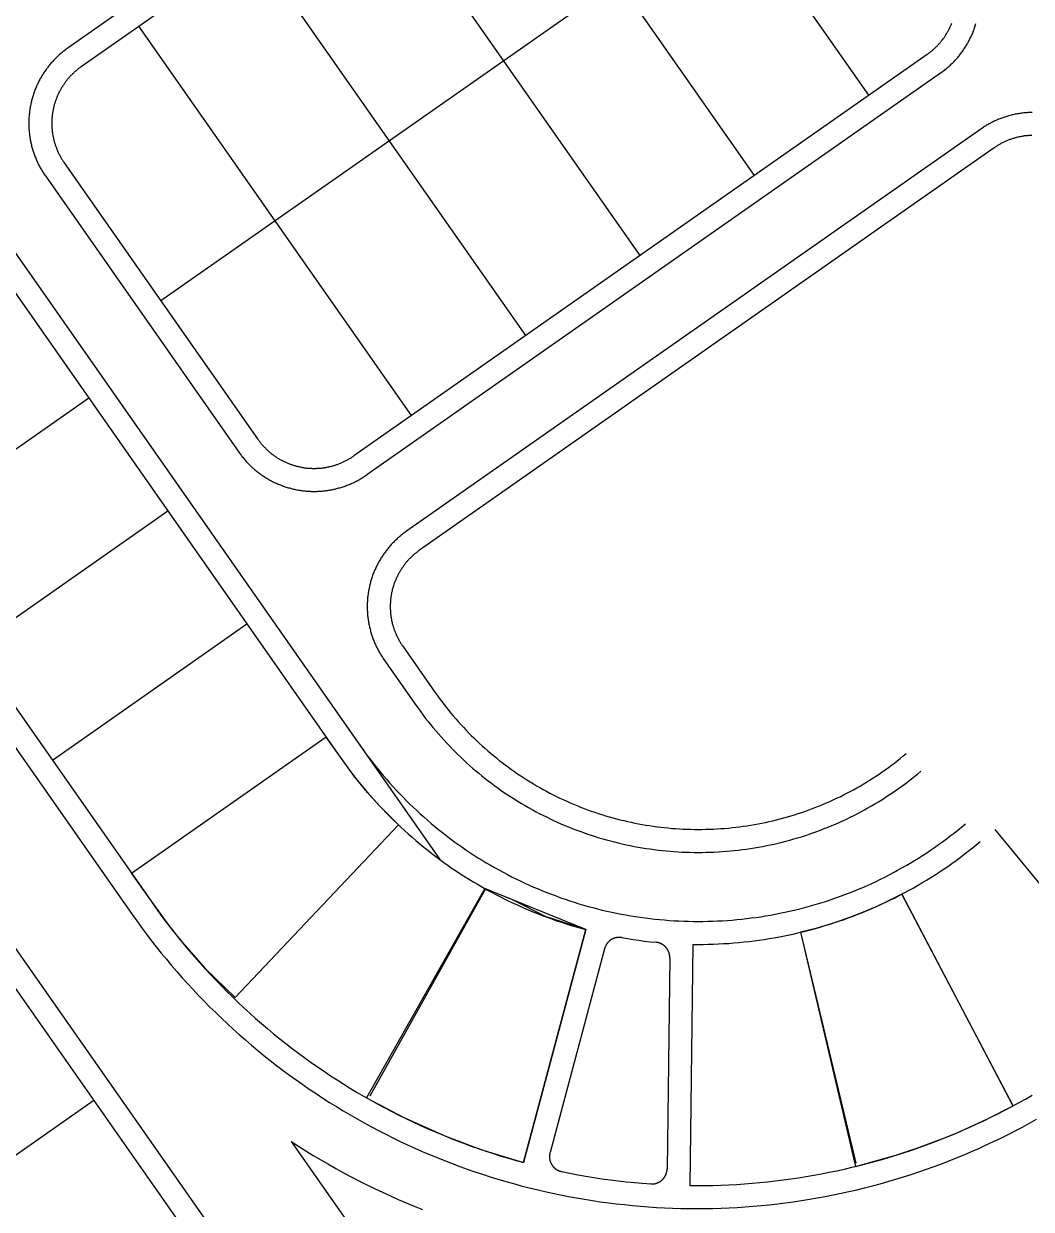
# Model space of a CAD drawing. Header units: metres. Extents: x 680594 to 684853, y 828874 to 830078.
# Drawn here: x 681179.8 to 681311.3, y 828956.2 to 829111 of the extents above; entities that cross this region are included whole.
import ezdxf

# ---------------------------------------------------------------- set-up
doc = ezdxf.new("R2010")
doc.units = ezdxf.units.M
doc.layers.add('PLOT_LINES', color=7, linetype='Continuous')

msp = doc.modelspace()

# ---------------------------------------------------------------- linework, layer by layer
at = {"layer": 'PLOT_LINES'}
for points in [[(681260.24, 829160.08), (681185.56, 829107.79)], [(681261.96, 829157.63), (681187.28, 829105.33)], [(681290.05, 829101.61), (681254.49, 829152.4)], [(681275.13, 829091.16), (681239.57, 829141.95)], [(681287.19, 829137.45), (681197.69, 829074.78)], [(681260.22, 829080.72), (681224.65, 829131.51)], [(681245.3, 829070.27), (681209.74, 829121.06)], [(681230.38, 829059.83), (681194.82, 829110.62)], [(681297.68, 829106.95), (681297.77, 829107.01), (681297.85, 829107.07), (681297.94, 829107.14), (681298.02, 829107.2), (681298.1, 829107.27), (681298.18, 829107.33), (681298.27, 829107.4), (681298.35, 829107.47), (681298.43, 829107.53), (681298.5, 829107.6), (681298.58, 829107.67), (681298.66, 829107.74), (681298.74, 829107.82), (681298.81, 829107.89), (681298.89, 829107.96), (681298.96, 829108.04), (681299.03, 829108.11), (681299.1, 829108.19), (681299.18, 829108.27), (681299.25, 829108.35), (681299.32, 829108.42), (681299.38, 829108.5), (681299.45, 829108.58), (681299.52, 829108.67), (681299.58, 829108.75), (681299.65, 829108.83), (681299.71, 829108.91), (681299.77, 829109), (681299.84, 829109.08), (681299.9, 829109.17), (681299.96, 829109.26), (681300.01, 829109.34), (681300.07, 829109.43), (681300.13, 829109.52), (681300.18, 829109.61), (681300.24, 829109.7), (681300.29, 829109.79), (681300.34, 829109.88), (681300.4, 829109.97), (681300.45, 829110.06), (681300.5, 829110.16), (681300.54, 829110.25), (681300.59, 829110.34), (681300.64, 829110.44), (681300.68, 829110.53), (681300.72, 829110.63), (681300.77, 829110.72), (681300.81, 829110.82), (681300.85, 829110.92), (681300.89, 829111.02)], [(681299.4, 829104.49), (681299.52, 829104.58), (681299.63, 829104.66), (681299.74, 829104.74), (681299.85, 829104.83), (681299.96, 829104.91), (681300.07, 829105), (681300.18, 829105.09), (681300.29, 829105.18), (681300.39, 829105.27), (681300.5, 829105.36), (681300.6, 829105.46), (681300.71, 829105.55), (681300.81, 829105.65), (681300.91, 829105.74), (681301.01, 829105.84), (681301.11, 829105.94), (681301.2, 829106.04), (681301.3, 829106.15), (681301.39, 829106.25), (681301.49, 829106.35), (681301.58, 829106.46), (681301.67, 829106.56), (681301.76, 829106.67), (681301.85, 829106.78), (681301.94, 829106.89), (681302.02, 829107), (681302.11, 829107.11), (681302.19, 829107.22), (681302.27, 829107.34), (681302.36, 829107.45), (681302.43, 829107.57), (681302.51, 829107.68), (681302.59, 829107.8), (681302.67, 829107.92), (681302.74, 829108.04), (681302.81, 829108.16), (681302.88, 829108.28), (681302.95, 829108.4), (681303.02, 829108.52), (681303.09, 829108.64), (681303.15, 829108.77), (681303.22, 829108.89), (681303.28, 829109.02), (681303.34, 829109.14), (681303.4, 829109.27), (681303.46, 829109.4), (681303.52, 829109.52), (681303.57, 829109.65), (681303.63, 829109.78), (681303.68, 829109.91), (681303.73, 829110.04), (681303.78, 829110.17), (681303.83, 829110.31), (681303.87, 829110.44), (681303.92, 829110.57), (681303.96, 829110.7), (681304, 829110.84), (681304.04, 829110.97)], [(681185.56, 829107.79), (681185.44, 829107.71), (681185.33, 829107.63), (681185.22, 829107.55), (681185.11, 829107.46), (681185, 829107.37), (681184.89, 829107.29), (681184.78, 829107.2), (681184.67, 829107.11), (681184.57, 829107.02), (681184.46, 829106.93), (681184.36, 829106.83), (681184.26, 829106.74), (681184.15, 829106.64), (681184.05, 829106.55), (681183.95, 829106.45), (681183.86, 829106.35), (681183.76, 829106.25), (681183.66, 829106.15), (681183.57, 829106.04), (681183.47, 829105.94), (681183.38, 829105.83), (681183.29, 829105.73), (681183.2, 829105.62), (681183.11, 829105.51), (681183.03, 829105.4), (681182.94, 829105.29), (681182.86, 829105.18), (681182.77, 829105.07), (681182.69, 829104.96), (681182.61, 829104.84), (681182.53, 829104.73), (681182.45, 829104.61), (681182.38, 829104.5), (681182.3, 829104.38), (681182.23, 829104.26), (681182.15, 829104.14), (681182.08, 829104.02), (681182.01, 829103.9), (681181.94, 829103.78), (681181.88, 829103.66), (681181.81, 829103.53), (681181.75, 829103.41), (681181.68, 829103.29), (681181.62, 829103.16), (681181.56, 829103.03), (681181.51, 829102.91), (681181.45, 829102.78), (681181.39, 829102.65), (681181.34, 829102.52), (681181.29, 829102.39), (681181.24, 829102.26), (681181.19, 829102.13), (681181.14, 829102), (681181.09, 829101.87), (681181.05, 829101.74), (681181.01, 829101.6), (681180.96, 829101.47), (681180.92, 829101.34), (681180.89, 829101.2), (681180.85, 829101.07), (681180.81, 829100.93), (681180.78, 829100.8), (681180.75, 829100.66), (681180.72, 829100.53), (681180.69, 829100.39), (681180.66, 829100.25), (681180.63, 829100.11), (681180.61, 829099.98), (681180.59, 829099.84), (681180.57, 829099.7), (681180.55, 829099.56), (681180.53, 829099.42), (681180.51, 829099.29), (681180.5, 829099.15), (681180.48, 829099.01), (681180.47, 829098.87), (681180.46, 829098.73), (681180.46, 829098.59), (681180.45, 829098.45), (681180.44, 829098.31), (681180.44, 829098.17), (681180.44, 829098.03), (681180.44, 829097.89), (681180.44, 829097.75), (681180.44, 829097.61), (681180.45, 829097.47), (681180.46, 829097.33), (681180.46, 829097.19), (681180.47, 829097.06), (681180.48, 829096.92), (681180.5, 829096.78), (681180.51, 829096.64), (681180.53, 829096.5), (681180.55, 829096.36), (681180.57, 829096.22), (681180.59, 829096.08), (681180.61, 829095.95), (681180.63, 829095.81), (681180.66, 829095.67), (681180.69, 829095.54), (681180.72, 829095.4), (681180.75, 829095.26), (681180.78, 829095.13), (681180.81, 829094.99), (681180.85, 829094.86), (681180.89, 829094.72), (681180.92, 829094.59), (681180.96, 829094.45), (681181.01, 829094.32), (681181.05, 829094.19), (681181.09, 829094.06), (681181.14, 829093.92), (681181.19, 829093.79), (681181.24, 829093.66), (681181.29, 829093.53), (681181.34, 829093.4), (681181.39, 829093.27), (681181.45, 829093.14), (681181.51, 829093.02), (681181.56, 829092.89), (681181.62, 829092.76), (681181.68, 829092.64), (681181.75, 829092.51), (681181.81, 829092.39), (681181.88, 829092.27), (681181.94, 829092.14), (681182.01, 829092.02), (681182.08, 829091.9), (681182.15, 829091.78), (681182.23, 829091.66), (681182.3, 829091.54), (681182.38, 829091.43), (681182.45, 829091.31), (681182.53, 829091.19), (681182.61, 829091.08)], [(681297.68, 829106.95), (681222.84, 829054.55)], [(681187.28, 829105.33), (681187.19, 829105.27), (681187.11, 829105.21), (681187.02, 829105.15), (681186.94, 829105.09), (681186.86, 829105.02), (681186.78, 829104.96), (681186.69, 829104.89), (681186.61, 829104.82), (681186.53, 829104.75), (681186.46, 829104.69), (681186.38, 829104.62), (681186.3, 829104.54), (681186.23, 829104.47), (681186.15, 829104.4), (681186.08, 829104.33), (681186, 829104.25), (681185.93, 829104.18), (681185.86, 829104.1), (681185.79, 829104.02), (681185.72, 829103.95), (681185.65, 829103.87), (681185.58, 829103.79), (681185.51, 829103.71), (681185.44, 829103.63), (681185.38, 829103.54), (681185.31, 829103.46), (681185.25, 829103.38), (681185.19, 829103.29), (681185.13, 829103.21), (681185.07, 829103.12), (681185.01, 829103.04), (681184.95, 829102.95), (681184.89, 829102.86), (681184.83, 829102.78), (681184.78, 829102.69), (681184.72, 829102.6), (681184.67, 829102.51), (681184.62, 829102.42), (681184.57, 829102.33), (681184.52, 829102.23), (681184.47, 829102.14), (681184.42, 829102.05), (681184.37, 829101.95), (681184.33, 829101.86), (681184.28, 829101.77), (681184.24, 829101.67), (681184.2, 829101.57), (681184.15, 829101.48), (681184.11, 829101.38), (681184.08, 829101.28), (681184.04, 829101.19), (681184, 829101.09), (681183.96, 829100.99), (681183.93, 829100.89), (681183.9, 829100.79), (681183.86, 829100.69), (681183.83, 829100.59), (681183.8, 829100.49), (681183.77, 829100.39), (681183.75, 829100.29), (681183.72, 829100.19), (681183.69, 829100.09), (681183.67, 829099.99), (681183.65, 829099.88), (681183.63, 829099.78), (681183.6, 829099.68), (681183.59, 829099.58), (681183.57, 829099.47), (681183.55, 829099.37), (681183.53, 829099.27), (681183.52, 829099.16), (681183.51, 829099.06), (681183.49, 829098.95), (681183.48, 829098.85), (681183.47, 829098.75), (681183.46, 829098.64), (681183.46, 829098.54), (681183.45, 829098.43), (681183.45, 829098.33), (681183.44, 829098.22), (681183.44, 829098.12), (681183.44, 829098.01), (681183.44, 829097.91), (681183.44, 829097.8), (681183.44, 829097.7), (681183.45, 829097.6), (681183.45, 829097.49), (681183.46, 829097.39), (681183.46, 829097.28), (681183.47, 829097.18), (681183.48, 829097.07), (681183.49, 829096.97), (681183.51, 829096.87), (681183.52, 829096.76), (681183.53, 829096.66), (681183.55, 829096.55), (681183.57, 829096.45), (681183.59, 829096.35), (681183.6, 829096.24), (681183.63, 829096.14), (681183.65, 829096.04), (681183.67, 829095.94), (681183.69, 829095.84), (681183.72, 829095.73), (681183.75, 829095.63), (681183.77, 829095.53), (681183.8, 829095.43), (681183.83, 829095.33), (681183.86, 829095.23), (681183.9, 829095.13), (681183.93, 829095.03), (681183.96, 829094.93), (681184, 829094.83), (681184.04, 829094.74), (681184.08, 829094.64), (681184.11, 829094.54), (681184.15, 829094.45), (681184.2, 829094.35), (681184.24, 829094.25), (681184.28, 829094.16), (681184.33, 829094.06), (681184.37, 829093.97), (681184.42, 829093.88), (681184.47, 829093.78), (681184.52, 829093.69), (681184.57, 829093.6), (681184.62, 829093.51), (681184.67, 829093.42), (681184.72, 829093.33), (681184.78, 829093.24), (681184.83, 829093.15), (681184.89, 829093.06), (681184.95, 829092.97), (681185.01, 829092.89), (681185.07, 829092.8)], [(681299.4, 829104.49), (681224.56, 829052.09)], [(681311.39, 829099.38), (681311.25, 829099.37), (681311.11, 829099.37), (681310.97, 829099.36), (681310.83, 829099.35), (681310.69, 829099.34), (681310.55, 829099.33), (681310.41, 829099.32), (681310.27, 829099.31), (681310.13, 829099.29), (681309.99, 829099.27), (681309.85, 829099.25), (681309.71, 829099.23), (681309.58, 829099.21), (681309.44, 829099.19), (681309.3, 829099.16), (681309.16, 829099.13), (681309.03, 829099.1), (681308.89, 829099.07), (681308.75, 829099.04), (681308.62, 829099.01), (681308.48, 829098.97), (681308.34, 829098.94), (681308.21, 829098.9), (681308.08, 829098.86), (681307.94, 829098.82), (681307.81, 829098.77), (681307.67, 829098.73), (681307.54, 829098.68), (681307.41, 829098.63), (681307.28, 829098.58), (681307.15, 829098.53), (681307.02, 829098.48), (681306.89, 829098.43), (681306.76, 829098.37), (681306.63, 829098.31), (681306.5, 829098.26), (681306.38, 829098.2), (681306.25, 829098.13), (681306.13, 829098.07), (681306, 829098.01), (681305.88, 829097.94), (681305.75, 829097.87), (681305.63, 829097.81), (681305.51, 829097.74), (681305.39, 829097.66), (681305.27, 829097.59), (681305.15, 829097.52), (681305.03, 829097.44), (681304.92, 829097.36), (681304.8, 829097.29), (681304.68, 829097.21)], [(681304.68, 829097.21), (681229.72, 829044.72)], [(681311.33, 829096.37), (681311.22, 829096.37), (681311.12, 829096.37), (681311.01, 829096.36), (681310.91, 829096.35), (681310.8, 829096.34), (681310.7, 829096.33), (681310.59, 829096.32), (681310.49, 829096.31), (681310.39, 829096.3), (681310.28, 829096.28), (681310.18, 829096.27), (681310.07, 829096.25), (681309.97, 829096.23), (681309.87, 829096.21), (681309.76, 829096.19), (681309.66, 829096.17), (681309.56, 829096.15), (681309.46, 829096.13), (681309.35, 829096.1), (681309.25, 829096.07), (681309.15, 829096.05), (681309.05, 829096.02), (681308.95, 829095.99), (681308.85, 829095.96), (681308.75, 829095.92), (681308.65, 829095.89), (681308.55, 829095.86), (681308.45, 829095.82), (681308.35, 829095.78), (681308.25, 829095.74), (681308.16, 829095.7), (681308.06, 829095.66), (681307.96, 829095.62), (681307.87, 829095.58), (681307.77, 829095.54), (681307.67, 829095.49), (681307.58, 829095.45), (681307.49, 829095.4), (681307.39, 829095.35), (681307.3, 829095.3), (681307.21, 829095.25), (681307.12, 829095.2), (681307.02, 829095.15), (681306.93, 829095.09), (681306.84, 829095.04), (681306.76, 829094.98), (681306.67, 829094.93), (681306.58, 829094.87), (681306.49, 829094.81), (681306.4, 829094.75)], [(681306.4, 829094.75), (681231.44, 829042.26)], [(681185.07, 829092.8), (681210.3, 829056.76)], [(681182.61, 829091.08), (681207.85, 829055.04)], [(681175.24, 829085.92), (681234.08, 829001.89)], [(681172.78, 829084.2), (681221.15, 829015.11)], [(681147.39, 829066.42), (681196.39, 828996.44)], [(681144.93, 829064.69), (681193.93, 828994.72)], [(681188.27, 829062.08), (681162.87, 829044.3)], [(681210.3, 829056.76), (681210.36, 829056.67), (681210.43, 829056.59), (681210.49, 829056.5), (681210.55, 829056.42), (681210.62, 829056.34), (681210.68, 829056.26), (681210.75, 829056.17), (681210.82, 829056.09), (681210.88, 829056.01), (681210.95, 829055.94), (681211.02, 829055.86), (681211.09, 829055.78), (681211.17, 829055.71), (681211.24, 829055.63), (681211.31, 829055.56), (681211.39, 829055.48), (681211.46, 829055.41), (681211.54, 829055.34), (681211.62, 829055.27), (681211.69, 829055.2), (681211.77, 829055.13), (681211.85, 829055.06), (681211.93, 829054.99), (681212.01, 829054.92), (681212.09, 829054.86), (681212.18, 829054.79), (681212.26, 829054.73), (681212.34, 829054.67), (681212.43, 829054.61), (681212.51, 829054.55), (681212.6, 829054.49), (681212.69, 829054.43), (681212.77, 829054.37), (681212.86, 829054.31), (681212.95, 829054.26), (681213.04, 829054.2), (681213.13, 829054.15), (681213.22, 829054.1), (681213.31, 829054.05), (681213.41, 829054), (681213.5, 829053.95), (681213.59, 829053.9), (681213.68, 829053.85), (681213.78, 829053.81), (681213.87, 829053.76), (681213.97, 829053.72), (681214.06, 829053.68), (681214.16, 829053.63), (681214.26, 829053.59), (681214.35, 829053.56), (681214.45, 829053.52), (681214.55, 829053.48), (681214.65, 829053.44), (681214.75, 829053.41), (681214.85, 829053.38), (681214.95, 829053.34), (681215.05, 829053.31), (681215.15, 829053.28), (681215.25, 829053.25), (681215.35, 829053.23), (681215.45, 829053.2), (681215.55, 829053.17), (681215.65, 829053.15), (681215.75, 829053.13), (681215.86, 829053.11), (681215.96, 829053.08), (681216.06, 829053.07), (681216.17, 829053.05), (681216.27, 829053.03), (681216.37, 829053.01), (681216.48, 829053), (681216.58, 829052.99), (681216.68, 829052.97), (681216.79, 829052.96), (681216.89, 829052.95), (681217, 829052.94), (681217.1, 829052.94), (681217.21, 829052.93), (681217.31, 829052.93), (681217.41, 829052.92), (681217.52, 829052.92), (681217.62, 829052.92), (681217.73, 829052.92), (681217.83, 829052.92), (681217.94, 829052.92), (681218.04, 829052.93), (681218.15, 829052.93), (681218.25, 829052.94), (681218.36, 829052.94), (681218.46, 829052.95), (681218.57, 829052.96), (681218.67, 829052.97), (681218.77, 829052.99), (681218.88, 829053), (681218.98, 829053.01), (681219.08, 829053.03), (681219.19, 829053.05), (681219.29, 829053.07), (681219.39, 829053.08), (681219.5, 829053.11), (681219.6, 829053.13), (681219.7, 829053.15), (681219.8, 829053.17), (681219.9, 829053.2), (681220.01, 829053.23), (681220.11, 829053.25), (681220.21, 829053.28), (681220.31, 829053.31), (681220.41, 829053.34), (681220.51, 829053.38), (681220.61, 829053.41), (681220.71, 829053.44), (681220.8, 829053.48), (681220.9, 829053.52), (681221, 829053.56), (681221.1, 829053.59), (681221.19, 829053.63), (681221.29, 829053.68), (681221.38, 829053.72), (681221.48, 829053.76), (681221.57, 829053.81), (681221.67, 829053.85), (681221.76, 829053.9), (681221.86, 829053.95), (681221.95, 829054), (681222.04, 829054.05), (681222.13, 829054.1), (681222.22, 829054.15), (681222.31, 829054.2), (681222.4, 829054.26), (681222.49, 829054.31), (681222.58, 829054.37), (681222.67, 829054.43), (681222.75, 829054.49), (681222.84, 829054.55)], [(681237.09, 828906.92), (681132.64, 829056.09)], [(681207.85, 829055.04), (681207.93, 829054.92), (681208.01, 829054.81), (681208.09, 829054.7), (681208.18, 829054.59), (681208.26, 829054.48), (681208.35, 829054.37), (681208.44, 829054.26), (681208.53, 829054.15), (681208.62, 829054.05), (681208.71, 829053.94), (681208.81, 829053.84), (681208.9, 829053.74), (681209, 829053.63), (681209.09, 829053.53), (681209.19, 829053.43), (681209.29, 829053.34), (681209.39, 829053.24), (681209.49, 829053.14), (681209.6, 829053.05), (681209.7, 829052.95), (681209.8, 829052.86), (681209.91, 829052.77), (681210.02, 829052.68), (681210.12, 829052.59), (681210.23, 829052.51), (681210.34, 829052.42), (681210.45, 829052.34), (681210.57, 829052.25), (681210.68, 829052.17), (681210.79, 829052.09), (681210.91, 829052.01), (681211.02, 829051.93), (681211.14, 829051.86), (681211.26, 829051.78), (681211.38, 829051.71), (681211.5, 829051.63), (681211.62, 829051.56), (681211.74, 829051.49), (681211.86, 829051.42), (681211.98, 829051.36), (681212.1, 829051.29), (681212.23, 829051.23), (681212.35, 829051.16), (681212.48, 829051.1), (681212.61, 829051.04), (681212.73, 829050.99), (681212.86, 829050.93), (681212.99, 829050.87), (681213.12, 829050.82), (681213.25, 829050.77), (681213.38, 829050.72), (681213.51, 829050.67), (681213.64, 829050.62), (681213.77, 829050.57), (681213.9, 829050.53), (681214.03, 829050.49), (681214.17, 829050.44), (681214.3, 829050.4), (681214.44, 829050.37), (681214.57, 829050.33), (681214.71, 829050.29), (681214.84, 829050.26), (681214.98, 829050.23), (681215.11, 829050.2), (681215.25, 829050.17), (681215.39, 829050.14), (681215.52, 829050.11), (681215.66, 829050.09), (681215.8, 829050.07), (681215.94, 829050.05), (681216.08, 829050.03), (681216.21, 829050.01), (681216.35, 829049.99), (681216.49, 829049.98), (681216.63, 829049.96), (681216.77, 829049.95), (681216.91, 829049.94), (681217.05, 829049.94), (681217.19, 829049.93), (681217.33, 829049.92), (681217.47, 829049.92), (681217.61, 829049.92), (681217.75, 829049.92), (681217.89, 829049.92), (681218.03, 829049.92), (681218.17, 829049.93), (681218.3, 829049.94), (681218.44, 829049.94), (681218.58, 829049.95), (681218.72, 829049.96), (681218.86, 829049.98), (681219, 829049.99), (681219.14, 829050.01), (681219.28, 829050.03), (681219.42, 829050.05), (681219.55, 829050.07), (681219.69, 829050.09), (681219.83, 829050.11), (681219.97, 829050.14), (681220.1, 829050.17), (681220.24, 829050.2), (681220.38, 829050.23), (681220.51, 829050.26), (681220.65, 829050.29), (681220.78, 829050.33), (681220.92, 829050.37), (681221.05, 829050.4), (681221.19, 829050.44), (681221.32, 829050.49), (681221.45, 829050.53), (681221.58, 829050.57), (681221.72, 829050.62), (681221.85, 829050.67), (681221.98, 829050.72), (681222.11, 829050.77), (681222.24, 829050.82), (681222.37, 829050.87), (681222.49, 829050.93), (681222.62, 829050.99), (681222.75, 829051.04), (681222.87, 829051.1), (681223, 829051.16), (681223.12, 829051.23), (681223.25, 829051.29), (681223.37, 829051.36), (681223.49, 829051.42), (681223.62, 829051.49), (681223.74, 829051.56), (681223.86, 829051.63), (681223.98, 829051.71), (681224.09, 829051.78), (681224.21, 829051.86), (681224.33, 829051.93), (681224.44, 829052.01), (681224.56, 829052.09)], [(681234.64, 828905.2), (681130.18, 829054.37)], [(681198.59, 829047.33), (681173.2, 829029.55)], [(681229.72, 829044.72), (681229.61, 829044.64), (681229.49, 829044.55), (681229.38, 829044.47), (681229.27, 829044.39), (681229.16, 829044.3), (681229.05, 829044.21), (681228.94, 829044.12), (681228.84, 829044.03), (681228.73, 829043.94), (681228.63, 829043.85), (681228.52, 829043.76), (681228.42, 829043.66), (681228.32, 829043.57), (681228.22, 829043.47), (681228.12, 829043.37), (681228.02, 829043.27), (681227.92, 829043.17), (681227.83, 829043.07), (681227.73, 829042.97), (681227.64, 829042.86), (681227.55, 829042.76), (681227.46, 829042.65), (681227.37, 829042.55), (681227.28, 829042.44), (681227.19, 829042.33), (681227.11, 829042.22), (681227.02, 829042.11), (681226.94, 829042), (681226.86, 829041.88), (681226.77, 829041.77), (681226.7, 829041.66), (681226.62, 829041.54), (681226.54, 829041.42), (681226.47, 829041.31), (681226.39, 829041.19), (681226.32, 829041.07), (681226.25, 829040.95), (681226.18, 829040.83), (681226.11, 829040.7), (681226.04, 829040.58), (681225.98, 829040.46), (681225.91, 829040.34), (681225.85, 829040.21), (681225.79, 829040.08), (681225.73, 829039.96), (681225.67, 829039.83), (681225.61, 829039.7), (681225.56, 829039.58), (681225.5, 829039.45), (681225.45, 829039.32), (681225.4, 829039.19), (681225.35, 829039.06), (681225.3, 829038.93), (681225.26, 829038.79), (681225.21, 829038.66), (681225.17, 829038.53), (681225.13, 829038.4), (681225.09, 829038.26), (681225.05, 829038.13), (681225.01, 829037.99), (681224.98, 829037.86), (681224.94, 829037.72), (681224.91, 829037.59), (681224.88, 829037.45), (681224.85, 829037.31), (681224.83, 829037.18), (681224.8, 829037.04), (681224.77, 829036.9), (681224.75, 829036.76), (681224.73, 829036.63), (681224.71, 829036.49), (681224.69, 829036.35), (681224.68, 829036.21), (681224.66, 829036.07), (681224.65, 829035.93), (681224.64, 829035.79), (681224.63, 829035.65), (681224.62, 829035.52), (681224.61, 829035.38), (681224.61, 829035.24), (681224.61, 829035.1), (681224.6, 829034.96), (681224.6, 829034.82), (681224.61, 829034.68), (681224.61, 829034.54), (681224.61, 829034.4), (681224.62, 829034.26), (681224.63, 829034.12), (681224.64, 829033.98), (681224.65, 829033.84), (681224.66, 829033.7), (681224.68, 829033.56), (681224.69, 829033.42), (681224.71, 829033.29), (681224.73, 829033.15), (681224.75, 829033.01), (681224.77, 829032.87), (681224.8, 829032.73), (681224.83, 829032.6), (681224.85, 829032.46), (681224.88, 829032.32), (681224.91, 829032.19), (681224.94, 829032.05), (681224.98, 829031.92), (681225.01, 829031.78), (681225.05, 829031.65), (681225.09, 829031.51), (681225.13, 829031.38), (681225.17, 829031.25), (681225.21, 829031.11), (681225.26, 829030.98), (681225.3, 829030.85), (681225.35, 829030.72), (681225.4, 829030.59), (681225.45, 829030.46), (681225.5, 829030.33), (681225.56, 829030.2), (681225.61, 829030.07), (681225.67, 829029.94), (681225.73, 829029.82), (681225.79, 829029.69), (681225.85, 829029.56), (681225.91, 829029.44), (681225.98, 829029.32), (681226.04, 829029.19), (681226.11, 829029.07), (681226.18, 829028.95), (681226.25, 829028.83), (681226.32, 829028.71), (681226.39, 829028.59), (681226.47, 829028.47), (681226.54, 829028.35), (681226.62, 829028.23), (681226.7, 829028.12), (681226.77, 829028)], [(681231.44, 829042.26), (681231.36, 829042.2), (681231.27, 829042.14), (681231.19, 829042.07), (681231.1, 829042.01), (681231.02, 829041.95), (681230.94, 829041.88), (681230.86, 829041.82), (681230.78, 829041.75), (681230.7, 829041.68), (681230.62, 829041.61), (681230.54, 829041.54), (681230.47, 829041.47), (681230.39, 829041.4), (681230.32, 829041.32), (681230.24, 829041.25), (681230.17, 829041.18), (681230.09, 829041.1), (681230.02, 829041.03), (681229.95, 829040.95), (681229.88, 829040.87), (681229.81, 829040.79), (681229.74, 829040.71), (681229.68, 829040.63), (681229.61, 829040.55), (681229.54, 829040.47), (681229.48, 829040.39), (681229.42, 829040.3), (681229.35, 829040.22), (681229.29, 829040.13), (681229.23, 829040.05), (681229.17, 829039.96), (681229.11, 829039.88), (681229.06, 829039.79), (681229, 829039.7), (681228.94, 829039.61), (681228.89, 829039.52), (681228.84, 829039.43), (681228.78, 829039.34), (681228.73, 829039.25), (681228.68, 829039.16), (681228.63, 829039.07), (681228.59, 829038.97), (681228.54, 829038.88), (681228.49, 829038.79), (681228.45, 829038.69), (681228.4, 829038.6), (681228.36, 829038.5), (681228.32, 829038.4), (681228.28, 829038.31), (681228.24, 829038.21), (681228.2, 829038.11), (681228.17, 829038.01), (681228.13, 829037.92), (681228.09, 829037.82), (681228.06, 829037.72), (681228.03, 829037.62), (681228, 829037.52), (681227.97, 829037.42), (681227.94, 829037.32), (681227.91, 829037.22), (681227.88, 829037.12), (681227.86, 829037.01), (681227.84, 829036.91), (681227.81, 829036.81), (681227.79, 829036.71), (681227.77, 829036.6), (681227.75, 829036.5), (681227.73, 829036.4), (681227.72, 829036.3), (681227.7, 829036.19), (681227.69, 829036.09), (681227.67, 829035.98), (681227.66, 829035.88), (681227.65, 829035.78), (681227.64, 829035.67), (681227.63, 829035.57), (681227.62, 829035.46), (681227.62, 829035.36), (681227.61, 829035.25), (681227.61, 829035.15), (681227.61, 829035.04), (681227.6, 829034.94), (681227.6, 829034.83), (681227.61, 829034.73), (681227.61, 829034.63), (681227.61, 829034.52), (681227.62, 829034.42), (681227.62, 829034.31), (681227.63, 829034.21), (681227.64, 829034.1), (681227.65, 829034), (681227.66, 829033.89), (681227.67, 829033.79), (681227.69, 829033.69), (681227.7, 829033.58), (681227.72, 829033.48), (681227.73, 829033.38), (681227.75, 829033.27), (681227.77, 829033.17), (681227.79, 829033.07), (681227.81, 829032.96), (681227.84, 829032.86), (681227.86, 829032.76), (681227.88, 829032.66), (681227.91, 829032.56), (681227.94, 829032.46), (681227.97, 829032.36), (681228, 829032.26), (681228.03, 829032.16), (681228.06, 829032.06), (681228.09, 829031.96), (681228.13, 829031.86), (681228.17, 829031.76), (681228.2, 829031.66), (681228.24, 829031.56), (681228.28, 829031.47), (681228.32, 829031.37), (681228.36, 829031.27), (681228.4, 829031.18), (681228.45, 829031.08), (681228.49, 829030.99), (681228.54, 829030.89), (681228.59, 829030.8), (681228.63, 829030.71), (681228.68, 829030.62), (681228.73, 829030.52), (681228.78, 829030.43), (681228.84, 829030.34), (681228.89, 829030.25), (681228.94, 829030.16), (681229, 829030.07), (681229.06, 829029.99), (681229.11, 829029.9), (681229.17, 829029.81), (681229.23, 829029.73)], [(681208.91, 829032.59), (681183.52, 829014.81)], [(681229.23, 829029.73), (681233.44, 829023.72)], [(681226.77, 829028), (681230.98, 829022)], [(681233.44, 829023.72), (681233.72, 829023.32), (681234.01, 829022.92), (681234.3, 829022.53), (681234.6, 829022.14), (681234.91, 829021.75), (681235.21, 829021.36), (681235.52, 829020.98), (681235.84, 829020.61), (681236.16, 829020.24), (681236.48, 829019.87), (681236.81, 829019.5), (681237.15, 829019.14), (681237.48, 829018.79), (681237.83, 829018.43), (681238.17, 829018.08), (681238.52, 829017.74), (681238.87, 829017.4), (681239.23, 829017.06), (681239.59, 829016.73), (681239.96, 829016.4), (681240.33, 829016.08), (681240.7, 829015.76), (681241.08, 829015.44), (681241.46, 829015.13), (681241.84, 829014.82), (681242.23, 829014.52), (681242.62, 829014.22), (681243.02, 829013.93), (681243.41, 829013.64), (681243.81, 829013.36), (681244.22, 829013.08), (681244.63, 829012.81), (681245.04, 829012.54), (681245.45, 829012.27), (681245.87, 829012.02), (681246.29, 829011.76), (681246.71, 829011.51), (681247.14, 829011.27), (681247.57, 829011.03), (681248, 829010.79), (681248.43, 829010.56), (681248.87, 829010.34), (681249.31, 829010.12), (681249.75, 829009.9), (681250.19, 829009.7), (681250.64, 829009.49), (681251.09, 829009.29), (681251.54, 829009.1), (681252, 829008.91), (681252.45, 829008.73), (681252.91, 829008.55), (681253.37, 829008.38), (681253.83, 829008.21), (681254.3, 829008.05), (681254.76, 829007.9), (681255.23, 829007.75), (681255.7, 829007.6), (681256.17, 829007.46), (681256.64, 829007.33), (681257.12, 829007.2), (681257.59, 829007.08), (681258.07, 829006.96), (681258.55, 829006.85), (681259.03, 829006.74), (681259.51, 829006.64), (681259.99, 829006.55), (681260.47, 829006.46), (681260.96, 829006.38), (681261.44, 829006.3), (681261.93, 829006.23), (681262.42, 829006.16), (681262.9, 829006.1), (681263.39, 829006.04), (681263.88, 829006), (681264.37, 829005.95), (681264.86, 829005.91), (681265.35, 829005.88), (681265.84, 829005.86), (681266.33, 829005.84), (681266.82, 829005.82), (681267.31, 829005.81), (681267.8, 829005.81), (681268.29, 829005.81), (681268.79, 829005.82), (681269.28, 829005.83), (681269.77, 829005.85), (681270.26, 829005.88), (681270.75, 829005.91), (681271.24, 829005.95), (681271.73, 829005.99), (681272.22, 829006.04), (681272.7, 829006.09), (681273.19, 829006.15), (681273.68, 829006.22), (681274.16, 829006.29), (681274.65, 829006.36), (681275.13, 829006.45), (681275.62, 829006.53), (681276.1, 829006.63), (681276.58, 829006.73), (681277.06, 829006.83), (681277.54, 829006.94), (681278.02, 829007.06), (681278.49, 829007.18), (681278.97, 829007.31), (681279.44, 829007.44), (681279.91, 829007.58), (681280.38, 829007.72), (681280.85, 829007.87), (681281.31, 829008.03), (681281.78, 829008.19), (681282.24, 829008.35), (681282.7, 829008.52), (681283.16, 829008.7), (681283.62, 829008.88), (681284.07, 829009.07), (681284.52, 829009.26), (681284.97, 829009.46), (681285.42, 829009.66), (681285.86, 829009.87), (681286.31, 829010.08), (681286.75, 829010.3), (681287.18, 829010.53), (681287.62, 829010.75), (681288.05, 829010.99), (681288.48, 829011.23), (681288.91, 829011.47), (681289.33, 829011.72), (681289.75, 829011.97), (681290.17, 829012.23), (681290.58, 829012.5), (681290.99, 829012.76), (681291.4, 829013.04), (681291.81, 829013.32), (681292.21, 829013.6), (681292.61, 829013.89), (681293, 829014.18), (681293.39, 829014.47), (681293.78, 829014.77), (681294.17, 829015.08), (681294.55, 829015.39), (681294.92, 829015.7)], [(681230.98, 829022), (681231.29, 829021.57), (681231.59, 829021.14), (681231.91, 829020.72), (681232.23, 829020.3), (681232.55, 829019.89), (681232.88, 829019.48), (681233.22, 829019.07), (681233.55, 829018.67), (681233.9, 829018.27), (681234.24, 829017.87), (681234.6, 829017.48), (681234.95, 829017.09), (681235.32, 829016.71), (681235.68, 829016.33), (681236.05, 829015.96), (681236.43, 829015.59), (681236.81, 829015.22), (681237.19, 829014.86), (681237.58, 829014.51), (681237.97, 829014.16), (681238.36, 829013.81), (681238.76, 829013.47), (681239.17, 829013.13), (681239.57, 829012.8), (681239.98, 829012.47), (681240.4, 829012.14), (681240.82, 829011.83), (681241.24, 829011.51), (681241.67, 829011.2), (681242.1, 829010.9), (681242.53, 829010.6), (681242.97, 829010.31), (681243.41, 829010.02), (681243.85, 829009.74), (681244.3, 829009.46), (681244.75, 829009.19), (681245.2, 829008.92), (681245.66, 829008.66), (681246.12, 829008.4), (681246.58, 829008.15), (681247.05, 829007.9), (681247.51, 829007.66), (681247.98, 829007.43), (681248.46, 829007.2), (681248.93, 829006.97), (681249.41, 829006.75), (681249.89, 829006.54), (681250.38, 829006.34), (681250.86, 829006.13), (681251.35, 829005.94), (681251.84, 829005.75), (681252.34, 829005.56), (681252.83, 829005.39), (681253.33, 829005.21), (681253.83, 829005.05), (681254.33, 829004.88), (681254.83, 829004.73), (681255.34, 829004.58), (681255.84, 829004.44), (681256.35, 829004.3), (681256.86, 829004.17), (681257.37, 829004.04), (681257.88, 829003.92), (681258.4, 829003.81), (681258.91, 829003.7), (681259.43, 829003.6), (681259.95, 829003.51), (681260.47, 829003.42), (681260.99, 829003.33), (681261.51, 829003.26), (681262.03, 829003.19), (681262.55, 829003.12), (681263.07, 829003.06), (681263.6, 829003.01), (681264.12, 829002.96), (681264.65, 829002.92), (681265.17, 829002.89), (681265.7, 829002.86), (681266.22, 829002.84), (681266.75, 829002.82), (681267.27, 829002.81), (681267.8, 829002.81), (681268.33, 829002.81), (681268.85, 829002.82), (681269.38, 829002.83), (681269.9, 829002.86), (681270.43, 829002.88), (681270.96, 829002.92), (681271.48, 829002.96), (681272, 829003), (681272.53, 829003.05), (681273.05, 829003.11), (681273.57, 829003.17), (681274.1, 829003.24), (681274.62, 829003.32), (681275.14, 829003.4), (681275.65, 829003.49), (681276.17, 829003.59), (681276.69, 829003.69), (681277.2, 829003.79), (681277.72, 829003.9), (681278.23, 829004.02), (681278.74, 829004.15), (681279.25, 829004.28), (681279.76, 829004.41), (681280.27, 829004.56), (681280.77, 829004.71), (681281.28, 829004.86), (681281.78, 829005.02), (681282.28, 829005.19), (681282.77, 829005.36), (681283.27, 829005.53), (681283.76, 829005.72), (681284.25, 829005.91), (681284.74, 829006.1), (681285.23, 829006.3), (681285.71, 829006.51), (681286.2, 829006.72), (681286.67, 829006.94), (681287.15, 829007.16), (681287.63, 829007.39), (681288.1, 829007.62), (681288.56, 829007.86), (681289.03, 829008.11), (681289.49, 829008.36), (681289.95, 829008.61), (681290.41, 829008.88), (681290.86, 829009.14), (681291.31, 829009.41), (681291.76, 829009.69), (681292.21, 829009.97), (681292.65, 829010.26), (681293.08, 829010.55), (681293.52, 829010.85), (681293.95, 829011.15), (681294.38, 829011.46), (681294.8, 829011.77), (681295.22, 829012.09), (681295.63, 829012.42), (681296.05, 829012.74), (681296.45, 829013.07), (681296.86, 829013.41)], [(681219.24, 829017.84), (681193.85, 829000.06)], [(681228.67, 829006.4), (681226.23, 829008.86), (681224.65, 829010.61), (681222.9, 829012.75), (681219.24, 829017.84), (681193.85, 829000.06), (681196.39, 828996.44), (681198.59, 828993.43), (681200.15, 828991.45), (681203.48, 828987.6), (681207.37, 828983.88), (681228.67, 829006.4)], [(681223.61, 829016.83), (681223.97, 829016.32), (681224.35, 829015.81), (681224.72, 829015.3), (681225.11, 829014.8), (681225.49, 829014.3), (681225.89, 829013.81), (681226.29, 829013.32), (681226.7, 829012.84), (681227.11, 829012.36), (681227.52, 829011.88), (681227.95, 829011.42), (681228.38, 829010.95), (681228.81, 829010.49), (681229.25, 829010.04), (681229.69, 829009.59), (681230.14, 829009.15), (681230.6, 829008.71), (681231.06, 829008.28), (681231.52, 829007.85), (681231.99, 829007.43), (681232.47, 829007.01), (681232.95, 829006.6), (681233.43, 829006.19), (681233.92, 829005.79), (681234.41, 829005.4), (681234.91, 829005.01), (681235.41, 829004.63), (681235.92, 829004.25), (681236.43, 829003.88), (681236.95, 829003.52), (681237.47, 829003.16), (681237.99, 829002.81), (681238.52, 829002.46), (681239.05, 829002.12), (681239.59, 829001.79), (681240.13, 829001.46), (681240.67, 829001.14), (681241.22, 829000.83), (681241.77, 829000.52), (681242.33, 829000.22), (681242.89, 828999.92), (681243.45, 828999.63), (681244.01, 828999.35), (681244.58, 828999.08), (681245.15, 828998.81), (681245.73, 828998.54), (681246.3, 828998.29), (681246.89, 828998.04), (681247.47, 828997.8), (681248.06, 828997.56), (681248.64, 828997.34), (681249.24, 828997.12), (681249.83, 828996.9), (681250.43, 828996.69), (681251.03, 828996.49), (681251.63, 828996.3), (681252.23, 828996.11), (681252.84, 828995.94), (681253.44, 828995.76), (681254.05, 828995.6), (681254.66, 828995.44), (681255.28, 828995.29), (681255.89, 828995.15), (681256.51, 828995.01), (681257.13, 828994.88), (681257.75, 828994.76), (681258.37, 828994.65), (681258.99, 828994.54), (681259.61, 828994.44), (681260.24, 828994.35), (681260.86, 828994.26), (681261.49, 828994.18), (681262.12, 828994.11), (681262.75, 828994.05), (681263.38, 828993.99), (681264.01, 828993.94), (681264.64, 828993.9), (681265.27, 828993.87), (681265.9, 828993.84), (681266.53, 828993.82), (681267.16, 828993.81), (681267.79, 828993.81), (681268.42, 828993.81), (681269.05, 828993.82), (681269.69, 828993.84), (681270.32, 828993.86), (681270.95, 828993.9), (681271.58, 828993.94), (681272.21, 828993.98), (681272.84, 828994.04), (681273.47, 828994.1), (681274.09, 828994.17), (681274.72, 828994.25), (681275.35, 828994.33), (681275.97, 828994.42), (681276.59, 828994.52), (681277.22, 828994.63), (681277.84, 828994.74), (681278.46, 828994.86), (681279.08, 828994.99), (681279.69, 828995.12), (681280.31, 828995.27), (681280.92, 828995.42), (681281.53, 828995.57), (681282.14, 828995.74), (681282.75, 828995.91), (681283.36, 828996.08), (681283.96, 828996.27), (681284.56, 828996.46), (681285.16, 828996.66), (681285.76, 828996.87), (681286.35, 828997.08), (681286.95, 828997.3), (681287.54, 828997.53), (681288.12, 828997.76), (681288.71, 828998), (681289.29, 828998.25), (681289.87, 828998.5), (681290.44, 828998.76), (681291.01, 828999.03), (681291.58, 828999.31), (681292.15, 828999.59), (681292.71, 828999.87), (681293.27, 829000.17), (681293.82, 829000.47), (681294.38, 829000.78), (681294.92, 829001.09), (681295.47, 829001.41), (681296.01, 829001.74), (681296.55, 829002.07), (681297.08, 829002.41), (681297.61, 829002.75), (681298.13, 829003.1), (681298.65, 829003.46), (681299.17, 829003.82), (681299.68, 829004.19), (681300.19, 829004.57), (681300.69, 829004.95), (681301.19, 829005.34), (681301.69, 829005.73), (681302.18, 829006.13), (681302.66, 829006.53)], [(681221.15, 829015.11), (681221.54, 829014.57), (681221.93, 829014.03), (681222.32, 829013.5), (681222.73, 829012.97), (681223.13, 829012.45), (681223.55, 829011.93), (681223.97, 829011.42), (681224.4, 829010.91), (681224.83, 829010.41), (681225.27, 829009.91), (681225.71, 829009.42), (681226.16, 829008.93), (681226.62, 829008.44), (681227.08, 829007.97), (681227.55, 829007.49), (681228.02, 829007.03), (681228.5, 829006.57), (681228.98, 829006.11), (681229.47, 829005.66), (681229.96, 829005.22), (681230.46, 829004.78), (681230.96, 829004.35), (681231.47, 829003.92), (681231.98, 829003.5), (681232.5, 829003.09), (681233.03, 829002.68), (681233.55, 829002.27), (681234.09, 829001.88), (681234.62, 829001.49), (681235.17, 829001.1), (681235.71, 829000.73), (681236.26, 829000.36), (681236.82, 828999.99), (681237.38, 828999.63), (681237.94, 828999.28), (681238.51, 828998.94), (681239.08, 828998.6), (681239.65, 828998.27), (681240.23, 828997.94), (681240.81, 828997.62), (681241.4, 828997.31), (681241.99, 828997.01), (681242.58, 828996.71), (681243.18, 828996.42), (681243.78, 828996.13), (681244.38, 828995.86), (681244.99, 828995.59), (681245.6, 828995.33), (681246.21, 828995.07), (681246.83, 828994.82), (681247.45, 828994.58), (681248.07, 828994.35), (681248.69, 828994.12), (681249.32, 828993.9), (681249.95, 828993.69), (681250.58, 828993.48), (681251.21, 828993.29), (681251.85, 828993.1), (681252.49, 828992.91), (681253.13, 828992.74)], [(681228.67, 829006.4), (681207.37, 828983.88)], [(681306.5, 829005.8), (681326.19, 828981.86)], [(681267.11, 828990.81), (681267.78, 828990.81), (681268.45, 828990.81), (681269.11, 828990.82), (681269.78, 828990.84), (681270.45, 828990.87), (681271.11, 828990.9), (681271.78, 828990.94), (681272.44, 828990.99), (681273.11, 828991.05), (681273.77, 828991.12), (681274.43, 828991.19), (681275.09, 828991.27), (681275.75, 828991.36), (681276.41, 828991.46), (681277.07, 828991.56), (681277.73, 828991.67), (681278.39, 828991.79), (681279.04, 828991.92), (681279.69, 828992.05), (681280.35, 828992.2), (681280.99, 828992.35), (681281.64, 828992.5), (681282.29, 828992.67), (681282.93, 828992.84), (681283.57, 828993.02), (681284.21, 828993.21), (681284.85, 828993.4), (681285.49, 828993.61), (681286.12, 828993.82), (681286.75, 828994.03), (681287.38, 828994.26), (681288, 828994.49), (681288.63, 828994.73), (681289.24, 828994.98), (681289.86, 828995.23), (681290.47, 828995.49), (681291.08, 828995.76), (681291.69, 828996.04), (681292.3, 828996.32), (681292.9, 828996.61), (681293.49, 828996.9), (681294.09, 828997.21), (681294.68, 828997.52), (681295.26, 828997.84), (681295.85, 828998.16), (681296.43, 828998.49), (681297, 828998.83), (681297.57, 828999.17), (681298.14, 828999.52), (681298.7, 828999.88), (681299.26, 829000.25), (681299.81, 829000.62), (681300.36, 829000.99), (681300.91, 829001.38), (681301.45, 829001.77), (681301.99, 829002.16), (681302.52, 829002.57), (681303.04, 829002.97), (681303.57, 829003.39), (681304.08, 829003.81), (681304.6, 829004.24)], [(681253.13, 828992.74), (681247.96, 828994.39), (681243.56, 828996.62), (681239.97, 828998.08), (681224.49, 828970.8), (681229.29, 828968.25), (681234.72, 828965.81), (681239.42, 828964.05), (681245.01, 828962.34), (681253.13, 828992.74), (681240.05, 828998.04)], [(681240.05, 828998.04), (681224.93, 828970.98)], [(681196.39, 828996.44), (681196.98, 828995.6), (681197.58, 828994.77), (681198.2, 828993.94), (681198.82, 828993.13), (681199.45, 828992.32), (681200.1, 828991.52), (681200.75, 828990.72), (681201.41, 828989.94), (681202.08, 828989.16), (681202.76, 828988.39), (681203.45, 828987.63), (681204.15, 828986.87), (681204.85, 828986.13), (681205.57, 828985.39), (681206.29, 828984.66), (681207.02, 828983.94), (681207.77, 828983.23), (681208.51, 828982.53), (681209.27, 828981.83), (681210.04, 828981.15), (681210.81, 828980.47), (681211.59, 828979.81), (681212.38, 828979.15), (681213.18, 828978.5), (681213.98, 828977.86), (681214.8, 828977.23), (681215.62, 828976.61), (681216.44, 828976.01), (681217.28, 828975.41), (681218.12, 828974.82), (681218.97, 828974.24), (681219.82, 828973.67), (681220.68, 828973.11), (681221.55, 828972.56), (681222.42, 828972.02), (681223.3, 828971.49), (681224.19, 828970.97), (681225.08, 828970.46), (681225.98, 828969.97), (681226.89, 828969.48), (681227.8, 828969), (681228.71, 828968.54), (681229.63, 828968.08), (681230.56, 828967.64), (681231.49, 828967.21), (681232.43, 828966.79), (681233.37, 828966.38), (681234.32, 828965.98), (681235.27, 828965.59), (681236.22, 828965.21), (681237.18, 828964.85), (681238.15, 828964.49), (681239.12, 828964.15), (681240.09, 828963.82), (681241.07, 828963.5), (681242.05, 828963.19), (681243.03, 828962.89), (681244.02, 828962.61), (681245.01, 828962.34)], [(681288.33, 828961.83), (681293.58, 828963.29), (681296.33, 828964.2), (681299.74, 828965.47), (681301.57, 828966.22), (681305.55, 828968.03), (681308.88, 828969.72), (681294.36, 828997.35), (681291.41, 828995.9), (681289.34, 828995.02), (681287.53, 828994.32), (681285.7, 828993.68), (681283.16, 828992.9), (681281.13, 828992.42), (681288.33, 828961.83)], [(681294.35, 828997.35), (681308.77, 828969.9)], [(681193.93, 828994.72), (681194.54, 828993.86), (681195.16, 828993), (681195.79, 828992.16), (681196.42, 828991.32), (681197.07, 828990.49), (681197.73, 828989.67), (681198.4, 828988.86), (681199.08, 828988.05), (681199.76, 828987.25), (681200.46, 828986.46), (681201.16, 828985.68), (681201.88, 828984.91), (681202.6, 828984.14), (681203.33, 828983.38), (681204.08, 828982.63), (681204.83, 828981.9), (681205.58, 828981.16), (681206.35, 828980.44), (681207.13, 828979.73), (681207.91, 828979.03), (681208.7, 828978.33), (681209.5, 828977.65), (681210.31, 828976.97), (681211.12, 828976.3), (681211.95, 828975.65), (681212.78, 828975), (681213.62, 828974.36), (681214.46, 828973.74), (681215.32, 828973.12), (681216.18, 828972.51), (681217.04, 828971.91), (681217.92, 828971.33), (681218.8, 828970.75), (681219.69, 828970.18), (681220.58, 828969.63), (681221.48, 828969.08), (681222.39, 828968.55), (681223.3, 828968.02), (681224.22, 828967.51), (681225.15, 828967.01), (681226.08, 828966.51), (681227.02, 828966.03), (681227.96, 828965.56), (681228.91, 828965.1), (681229.86, 828964.66), (681230.82, 828964.22), (681231.78, 828963.79), (681232.75, 828963.38), (681233.72, 828962.98), (681234.7, 828962.59), (681235.68, 828962.21), (681236.67, 828961.84), (681237.66, 828961.48), (681238.66, 828961.14), (681239.65, 828960.8), (681240.66, 828960.48), (681241.66, 828960.17), (681242.67, 828959.87), (681243.69, 828959.59), (681244.7, 828959.31), (681245.72, 828959.05), (681246.75, 828958.8), (681247.77, 828958.56), (681248.8, 828958.33), (681249.83, 828958.12), (681250.87, 828957.92), (681251.9, 828957.73), (681252.94, 828957.55), (681253.98, 828957.38), (681255.02, 828957.23), (681256.07, 828957.09), (681257.11, 828956.96), (681258.16, 828956.84), (681259.21, 828956.73), (681260.25, 828956.64), (681261.3, 828956.56), (681262.36, 828956.49), (681263.41, 828956.44), (681264.46, 828956.39), (681265.51, 828956.36), (681266.56, 828956.34), (681267.62, 828956.34), (681268.67, 828956.34), (681269.72, 828956.36), (681270.78, 828956.39), (681271.83, 828956.43), (681272.88, 828956.49), (681273.93, 828956.56), (681274.98, 828956.64), (681276.03, 828956.73), (681277.08, 828956.83), (681278.13, 828956.95), (681279.17, 828957.08), (681280.21, 828957.22), (681281.26, 828957.37), (681282.3, 828957.54), (681283.34, 828957.71), (681284.37, 828957.9), (681285.4, 828958.11), (681286.44, 828958.32), (681287.46, 828958.55), (681288.49, 828958.78), (681289.51, 828959.03), (681290.53, 828959.29), (681291.55, 828959.57), (681292.56, 828959.85), (681293.57, 828960.15), (681294.58, 828960.46), (681295.58, 828960.78), (681296.58, 828961.11), (681297.58, 828961.46), (681298.57, 828961.82), (681299.56, 828962.18), (681300.54, 828962.56), (681301.52, 828962.95), (681302.49, 828963.35), (681303.46, 828963.77), (681304.42, 828964.19), (681305.38, 828964.63), (681306.34, 828965.08), (681307.28, 828965.53), (681308.23, 828966), (681309.16, 828966.48), (681310.1, 828966.97), (681311.02, 828967.48), (681311.94, 828967.99)], [(681253.13, 828992.74), (681245.01, 828962.34)], [(681257.85, 828991.69), (681257.83, 828991.69), (681257.8, 828991.7), (681257.78, 828991.7), (681257.76, 828991.71), (681257.73, 828991.71), (681257.71, 828991.71), (681257.69, 828991.71), (681257.66, 828991.71), (681257.64, 828991.72), (681257.62, 828991.72), (681257.59, 828991.72), (681257.57, 828991.72), (681257.55, 828991.72), (681257.52, 828991.72), (681257.5, 828991.72), (681257.48, 828991.72), (681257.45, 828991.72), (681257.43, 828991.72), (681257.41, 828991.72), (681257.38, 828991.72), (681257.36, 828991.72), (681257.34, 828991.72), (681257.31, 828991.71), (681257.29, 828991.71), (681257.27, 828991.71), (681257.24, 828991.71), (681257.22, 828991.7), (681257.2, 828991.7), (681257.17, 828991.7), (681257.15, 828991.69), (681257.13, 828991.69), (681257.1, 828991.68), (681257.08, 828991.68), (681257.06, 828991.67), (681257.04, 828991.67), (681257.01, 828991.66), (681256.99, 828991.66), (681256.97, 828991.65), (681256.95, 828991.64), (681256.92, 828991.64), (681256.9, 828991.63), (681256.88, 828991.62), (681256.86, 828991.62), (681256.83, 828991.61), (681256.81, 828991.6), (681256.79, 828991.59), (681256.77, 828991.58), (681256.75, 828991.58), (681256.73, 828991.57), (681256.7, 828991.56), (681256.68, 828991.55), (681256.66, 828991.54), (681256.64, 828991.53), (681256.62, 828991.52), (681256.6, 828991.51), (681256.58, 828991.5), (681256.56, 828991.49), (681256.54, 828991.47), (681256.52, 828991.46), (681256.49, 828991.45), (681256.47, 828991.44), (681256.45, 828991.43), (681256.43, 828991.42), (681256.42, 828991.4), (681256.4, 828991.39), (681256.38, 828991.38), (681256.36, 828991.36), (681256.34, 828991.35), (681256.32, 828991.34), (681256.3, 828991.32), (681256.28, 828991.31), (681256.26, 828991.29), (681256.24, 828991.28), (681256.23, 828991.26), (681256.21, 828991.25), (681256.19, 828991.23), (681256.17, 828991.22), (681256.16, 828991.2), (681256.14, 828991.19), (681256.12, 828991.17), (681256.1, 828991.16), (681256.09, 828991.14), (681256.07, 828991.12), (681256.05, 828991.11), (681256.04, 828991.09), (681256.02, 828991.07), (681256.01, 828991.05), (681255.99, 828991.04), (681255.98, 828991.02), (681255.96, 828991), (681255.95, 828990.98), (681255.93, 828990.96), (681255.92, 828990.95), (681255.9, 828990.93), (681255.89, 828990.91), (681255.88, 828990.89), (681255.86, 828990.87), (681255.85, 828990.85), (681255.84, 828990.83), (681255.82, 828990.81), (681255.81, 828990.79), (681255.8, 828990.77), (681255.79, 828990.75), (681255.77, 828990.73), (681255.76, 828990.71), (681255.75, 828990.69), (681255.74, 828990.67), (681255.73, 828990.65), (681255.72, 828990.63), (681255.71, 828990.61), (681255.7, 828990.59), (681255.69, 828990.57), (681255.68, 828990.55), (681255.67, 828990.52), (681255.66, 828990.5), (681255.65, 828990.48), (681255.64, 828990.46), (681255.63, 828990.44), (681255.62, 828990.42), (681255.62, 828990.39), (681255.61, 828990.37), (681255.6, 828990.35), (681255.59, 828990.33), (681255.59, 828990.31), (681255.58, 828990.28), (681255.57, 828990.26), (681255.57, 828990.24)], [(681257.85, 828991.69), (681258.59, 828991.56), (681259.32, 828991.45), (681260.06, 828991.34), (681260.8, 828991.24), (681261.54, 828991.16), (681262.29, 828991.08)], [(681281.14, 828992.38), (681288.37, 828962.24)], [(681255.57, 828990.24), (681248.46, 828963.63)], [(681264.09, 828989.06), (681264.09, 828989.09), (681264.09, 828989.11), (681264.09, 828989.13), (681264.09, 828989.16), (681264.09, 828989.18), (681264.09, 828989.2), (681264.09, 828989.23), (681264.08, 828989.25), (681264.08, 828989.27), (681264.08, 828989.3), (681264.08, 828989.32), (681264.07, 828989.34), (681264.07, 828989.37), (681264.07, 828989.39), (681264.06, 828989.41), (681264.06, 828989.44), (681264.06, 828989.46), (681264.05, 828989.48), (681264.05, 828989.5), (681264.04, 828989.53), (681264.04, 828989.55), (681264.03, 828989.57), (681264.02, 828989.6), (681264.02, 828989.62), (681264.01, 828989.64), (681264.01, 828989.66), (681264, 828989.69), (681263.99, 828989.71), (681263.98, 828989.73), (681263.98, 828989.75), (681263.97, 828989.77), (681263.96, 828989.8), (681263.95, 828989.82), (681263.94, 828989.84), (681263.93, 828989.86), (681263.93, 828989.88), (681263.92, 828989.9), (681263.91, 828989.93), (681263.9, 828989.95), (681263.89, 828989.97), (681263.88, 828989.99), (681263.87, 828990.01), (681263.85, 828990.03), (681263.84, 828990.05), (681263.83, 828990.07), (681263.82, 828990.09), (681263.81, 828990.11), (681263.8, 828990.13), (681263.78, 828990.15), (681263.77, 828990.17), (681263.76, 828990.19), (681263.75, 828990.21), (681263.73, 828990.23), (681263.72, 828990.25), (681263.71, 828990.27), (681263.69, 828990.29), (681263.68, 828990.31), (681263.66, 828990.32), (681263.65, 828990.34), (681263.63, 828990.36), (681263.62, 828990.38), (681263.6, 828990.4), (681263.59, 828990.41), (681263.57, 828990.43), (681263.56, 828990.45), (681263.54, 828990.47), (681263.52, 828990.48), (681263.51, 828990.5), (681263.49, 828990.52), (681263.47, 828990.53), (681263.46, 828990.55), (681263.44, 828990.56), (681263.42, 828990.58), (681263.41, 828990.6), (681263.39, 828990.61), (681263.37, 828990.63), (681263.35, 828990.64), (681263.33, 828990.66), (681263.32, 828990.67), (681263.3, 828990.68), (681263.28, 828990.7), (681263.26, 828990.71), (681263.24, 828990.73), (681263.22, 828990.74), (681263.2, 828990.75), (681263.18, 828990.76), (681263.16, 828990.78), (681263.14, 828990.79), (681263.12, 828990.8), (681263.1, 828990.81), (681263.08, 828990.83), (681263.06, 828990.84), (681263.04, 828990.85), (681263.02, 828990.86), (681263, 828990.87), (681262.98, 828990.88), (681262.96, 828990.89), (681262.94, 828990.9), (681262.92, 828990.91), (681262.89, 828990.92), (681262.87, 828990.93), (681262.85, 828990.94), (681262.83, 828990.95), (681262.81, 828990.96), (681262.79, 828990.96), (681262.76, 828990.97), (681262.74, 828990.98), (681262.72, 828990.99), (681262.7, 828990.99), (681262.67, 828991), (681262.65, 828991.01), (681262.63, 828991.01), (681262.61, 828991.02), (681262.58, 828991.03), (681262.56, 828991.03), (681262.54, 828991.04), (681262.52, 828991.04), (681262.49, 828991.05), (681262.47, 828991.05), (681262.45, 828991.06), (681262.42, 828991.06), (681262.4, 828991.06), (681262.38, 828991.07), (681262.35, 828991.07), (681262.33, 828991.07), (681262.31, 828991.08), (681262.29, 828991.08)], [(681267.11, 828990.81), (681266.71, 828959.34)], [(681264.09, 828989.06), (681263.74, 828961.52)], [(681166.81, 828954.98), (681188.93, 828970.47)], [(681266.71, 828959.34), (681267.73, 828959.34), (681268.74, 828959.34), (681269.76, 828959.36), (681270.77, 828959.39), (681271.79, 828959.44), (681272.8, 828959.49), (681273.82, 828959.56), (681274.83, 828959.63), (681275.84, 828959.72), (681276.85, 828959.83), (681277.86, 828959.94), (681278.87, 828960.06), (681279.88, 828960.2), (681280.89, 828960.35), (681281.89, 828960.51), (681282.89, 828960.68), (681283.89, 828960.87), (681284.89, 828961.06), (681285.88, 828961.27), (681286.88, 828961.49), (681287.86, 828961.72), (681288.85, 828961.96), (681289.84, 828962.21), (681290.82, 828962.48), (681291.8, 828962.75), (681292.77, 828963.04), (681293.74, 828963.34), (681294.71, 828963.65), (681295.67, 828963.97), (681296.63, 828964.31), (681297.59, 828964.65), (681298.54, 828965.01), (681299.49, 828965.37), (681300.43, 828965.75), (681301.37, 828966.14), (681302.31, 828966.54), (681303.24, 828966.95), (681304.16, 828967.37), (681305.08, 828967.8), (681306, 828968.24), (681306.91, 828968.7), (681307.81, 828969.16), (681308.71, 828969.63), (681309.6, 828970.12), (681310.49, 828970.61), (681311.37, 828971.12)], [(681214.68, 828965.08), (681215.64, 828964.46), (681216.6, 828963.86), (681217.57, 828963.27), (681218.55, 828962.69), (681219.53, 828962.12), (681220.52, 828961.56), (681221.52, 828961.01), (681222.52, 828960.48), (681223.53, 828959.95), (681224.54, 828959.44), (681225.56, 828958.94), (681226.59, 828958.46), (681227.62, 828957.98), (681228.66, 828957.52), (681229.7, 828957.07), (681230.75, 828956.63), (681231.81, 828956.2)], [(681214.68, 828965.08), (681244.99, 828921.79)], [(681248.46, 828963.63), (681248.45, 828963.6), (681248.44, 828963.58), (681248.44, 828963.56), (681248.43, 828963.53), (681248.43, 828963.51), (681248.42, 828963.49), (681248.42, 828963.47), (681248.42, 828963.44), (681248.41, 828963.42), (681248.41, 828963.4), (681248.41, 828963.37), (681248.4, 828963.35), (681248.4, 828963.33), (681248.4, 828963.3), (681248.4, 828963.28), (681248.39, 828963.26), (681248.39, 828963.23), (681248.39, 828963.21), (681248.39, 828963.19), (681248.39, 828963.16), (681248.39, 828963.14), (681248.39, 828963.12), (681248.39, 828963.09), (681248.39, 828963.07), (681248.39, 828963.05), (681248.39, 828963.02), (681248.39, 828963), (681248.39, 828962.98), (681248.39, 828962.95), (681248.4, 828962.93), (681248.4, 828962.91), (681248.4, 828962.88), (681248.4, 828962.86), (681248.41, 828962.84), (681248.41, 828962.81), (681248.41, 828962.79), (681248.42, 828962.77), (681248.42, 828962.74), (681248.43, 828962.72), (681248.43, 828962.7), (681248.44, 828962.67), (681248.44, 828962.65), (681248.45, 828962.63), (681248.45, 828962.61), (681248.46, 828962.58), (681248.46, 828962.56), (681248.47, 828962.54), (681248.48, 828962.52), (681248.48, 828962.49), (681248.49, 828962.47), (681248.5, 828962.45), (681248.51, 828962.43), (681248.52, 828962.41), (681248.52, 828962.38), (681248.53, 828962.36), (681248.54, 828962.34), (681248.55, 828962.32), (681248.56, 828962.3), (681248.57, 828962.28), (681248.58, 828962.25), (681248.59, 828962.23), (681248.6, 828962.21), (681248.61, 828962.19), (681248.62, 828962.17), (681248.63, 828962.15), (681248.64, 828962.13), (681248.66, 828962.11), (681248.67, 828962.09), (681248.68, 828962.07), (681248.69, 828962.05), (681248.7, 828962.03), (681248.72, 828962.01), (681248.73, 828961.99), (681248.74, 828961.97), (681248.76, 828961.95), (681248.77, 828961.93), (681248.78, 828961.91), (681248.8, 828961.9), (681248.81, 828961.88), (681248.83, 828961.86), (681248.84, 828961.84), (681248.86, 828961.82), (681248.87, 828961.8), (681248.89, 828961.79), (681248.9, 828961.77), (681248.92, 828961.75), (681248.93, 828961.73), (681248.95, 828961.72), (681248.97, 828961.7), (681248.98, 828961.68), (681249, 828961.67), (681249.02, 828961.65), (681249.03, 828961.64), (681249.05, 828961.62), (681249.07, 828961.61), (681249.09, 828961.59), (681249.11, 828961.57), (681249.12, 828961.56), (681249.14, 828961.55), (681249.16, 828961.53), (681249.18, 828961.52), (681249.2, 828961.5), (681249.22, 828961.49), (681249.24, 828961.47), (681249.25, 828961.46), (681249.27, 828961.45), (681249.29, 828961.44), (681249.31, 828961.42), (681249.33, 828961.41), (681249.35, 828961.4), (681249.37, 828961.39), (681249.39, 828961.37), (681249.41, 828961.36), (681249.43, 828961.35), (681249.45, 828961.34), (681249.48, 828961.33), (681249.5, 828961.32), (681249.52, 828961.31), (681249.54, 828961.3), (681249.56, 828961.29), (681249.58, 828961.28), (681249.6, 828961.27), (681249.62, 828961.26), (681249.65, 828961.25), (681249.67, 828961.24), (681249.69, 828961.24), (681249.71, 828961.23), (681249.73, 828961.22), (681249.76, 828961.21), (681249.78, 828961.2), (681249.8, 828961.2), (681249.82, 828961.19), (681249.85, 828961.18), (681249.87, 828961.18), (681249.89, 828961.17), (681249.91, 828961.17), (681249.94, 828961.16), (681249.96, 828961.16), (681249.98, 828961.15)], [(681249.98, 828961.15), (681251.03, 828960.94), (681252.08, 828960.74), (681253.13, 828960.56), (681254.18, 828960.39), (681255.23, 828960.23), (681256.29, 828960.08), (681257.35, 828959.95), (681258.41, 828959.83), (681259.47, 828959.72), (681260.53, 828959.63), (681261.6, 828959.55)], [(681261.6, 828959.55), (681261.62, 828959.55), (681261.64, 828959.55), (681261.67, 828959.54), (681261.69, 828959.54), (681261.71, 828959.54), (681261.74, 828959.54), (681261.76, 828959.54), (681261.79, 828959.54), (681261.81, 828959.54), (681261.83, 828959.55), (681261.86, 828959.55), (681261.88, 828959.55), (681261.9, 828959.55), (681261.93, 828959.55), (681261.95, 828959.55), (681261.97, 828959.56), (681262, 828959.56), (681262.02, 828959.56), (681262.04, 828959.57), (681262.06, 828959.57), (681262.09, 828959.57), (681262.11, 828959.58), (681262.13, 828959.58), (681262.16, 828959.59), (681262.18, 828959.59), (681262.2, 828959.6), (681262.23, 828959.6), (681262.25, 828959.61), (681262.27, 828959.62), (681262.29, 828959.62), (681262.32, 828959.63), (681262.34, 828959.64), (681262.36, 828959.64), (681262.38, 828959.65), (681262.4, 828959.66), (681262.43, 828959.67), (681262.45, 828959.67), (681262.47, 828959.68), (681262.49, 828959.69), (681262.51, 828959.7), (681262.54, 828959.71), (681262.56, 828959.72), (681262.58, 828959.73), (681262.6, 828959.74), (681262.62, 828959.75), (681262.64, 828959.76), (681262.66, 828959.77), (681262.68, 828959.78), (681262.7, 828959.79), (681262.72, 828959.8), (681262.74, 828959.82), (681262.76, 828959.83), (681262.78, 828959.84), (681262.8, 828959.85), (681262.82, 828959.86), (681262.84, 828959.88), (681262.86, 828959.89), (681262.88, 828959.9), (681262.9, 828959.92), (681262.92, 828959.93), (681262.94, 828959.94), (681262.96, 828959.96), (681262.98, 828959.97), (681262.99, 828959.99), (681263.01, 828960), (681263.03, 828960.02), (681263.05, 828960.03), (681263.07, 828960.05), (681263.08, 828960.06), (681263.1, 828960.08), (681263.12, 828960.1), (681263.13, 828960.11), (681263.15, 828960.13), (681263.17, 828960.15), (681263.18, 828960.16), (681263.2, 828960.18), (681263.22, 828960.2), (681263.23, 828960.21), (681263.25, 828960.23), (681263.26, 828960.25), (681263.28, 828960.27), (681263.29, 828960.29), (681263.31, 828960.3), (681263.32, 828960.32), (681263.34, 828960.34), (681263.35, 828960.36), (681263.36, 828960.38), (681263.38, 828960.4), (681263.39, 828960.42), (681263.4, 828960.44), (681263.42, 828960.46), (681263.43, 828960.48), (681263.44, 828960.5), (681263.45, 828960.52), (681263.46, 828960.54), (681263.48, 828960.56), (681263.49, 828960.58), (681263.5, 828960.6), (681263.51, 828960.62), (681263.52, 828960.64), (681263.53, 828960.66), (681263.54, 828960.68), (681263.55, 828960.7), (681263.56, 828960.72), (681263.57, 828960.74), (681263.58, 828960.77), (681263.59, 828960.79), (681263.6, 828960.81), (681263.61, 828960.83), (681263.61, 828960.85), (681263.62, 828960.88), (681263.63, 828960.9), (681263.64, 828960.92), (681263.64, 828960.94), (681263.65, 828960.96), (681263.66, 828960.99), (681263.66, 828961.01), (681263.67, 828961.03), (681263.68, 828961.05), (681263.68, 828961.08), (681263.69, 828961.1), (681263.69, 828961.12), (681263.7, 828961.15), (681263.7, 828961.17), (681263.71, 828961.19), (681263.71, 828961.21), (681263.71, 828961.24), (681263.72, 828961.26), (681263.72, 828961.28), (681263.72, 828961.31), (681263.73, 828961.33), (681263.73, 828961.35), (681263.73, 828961.38), (681263.73, 828961.4), (681263.73, 828961.42), (681263.73, 828961.45), (681263.74, 828961.47), (681263.74, 828961.49), (681263.74, 828961.52)]]:
    msp.add_lwpolyline(points, dxfattribs=at)

doc.saveas('drawing.dxf')
